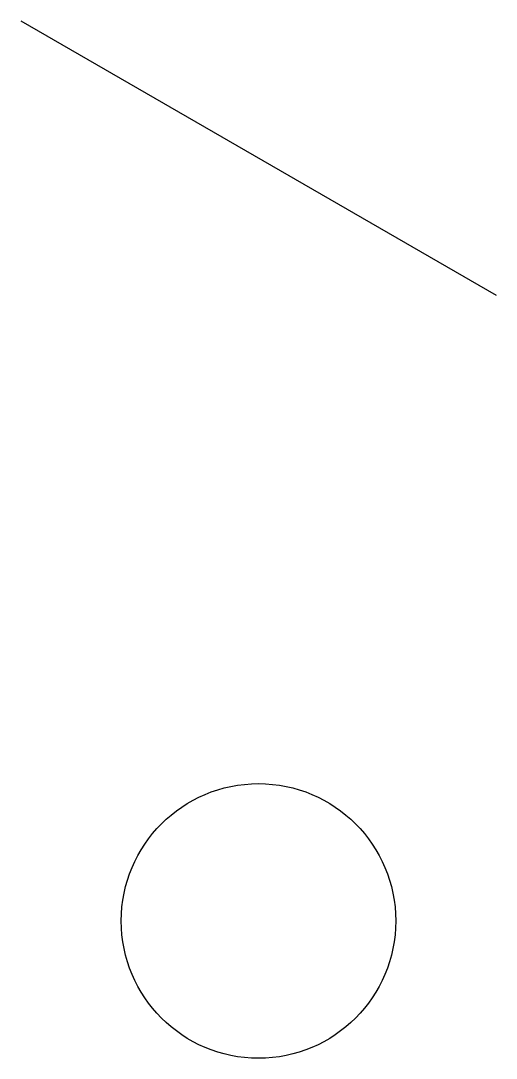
# Model space of a CAD drawing. Extents: x -0.87 to 0.87, y -0.5 to 3.28.
import ezdxf

# ---------------------------------------------------------------- set-up
doc = ezdxf.new("R2010")
doc.units = 0
doc.layers.get('0').update_dxf_attribs({"linetype": 'CONTINUOUS'})

msp = doc.modelspace()

# ---------------------------------------------------------------- linework, layer by layer
at = {"color": 0}
msp.add_line((-0.866, 3.2784), (0.866, 2.2784), dxfattribs=at)
msp.add_circle((0, 0), 0.5, dxfattribs=at)

doc.saveas('drawing.dxf')
